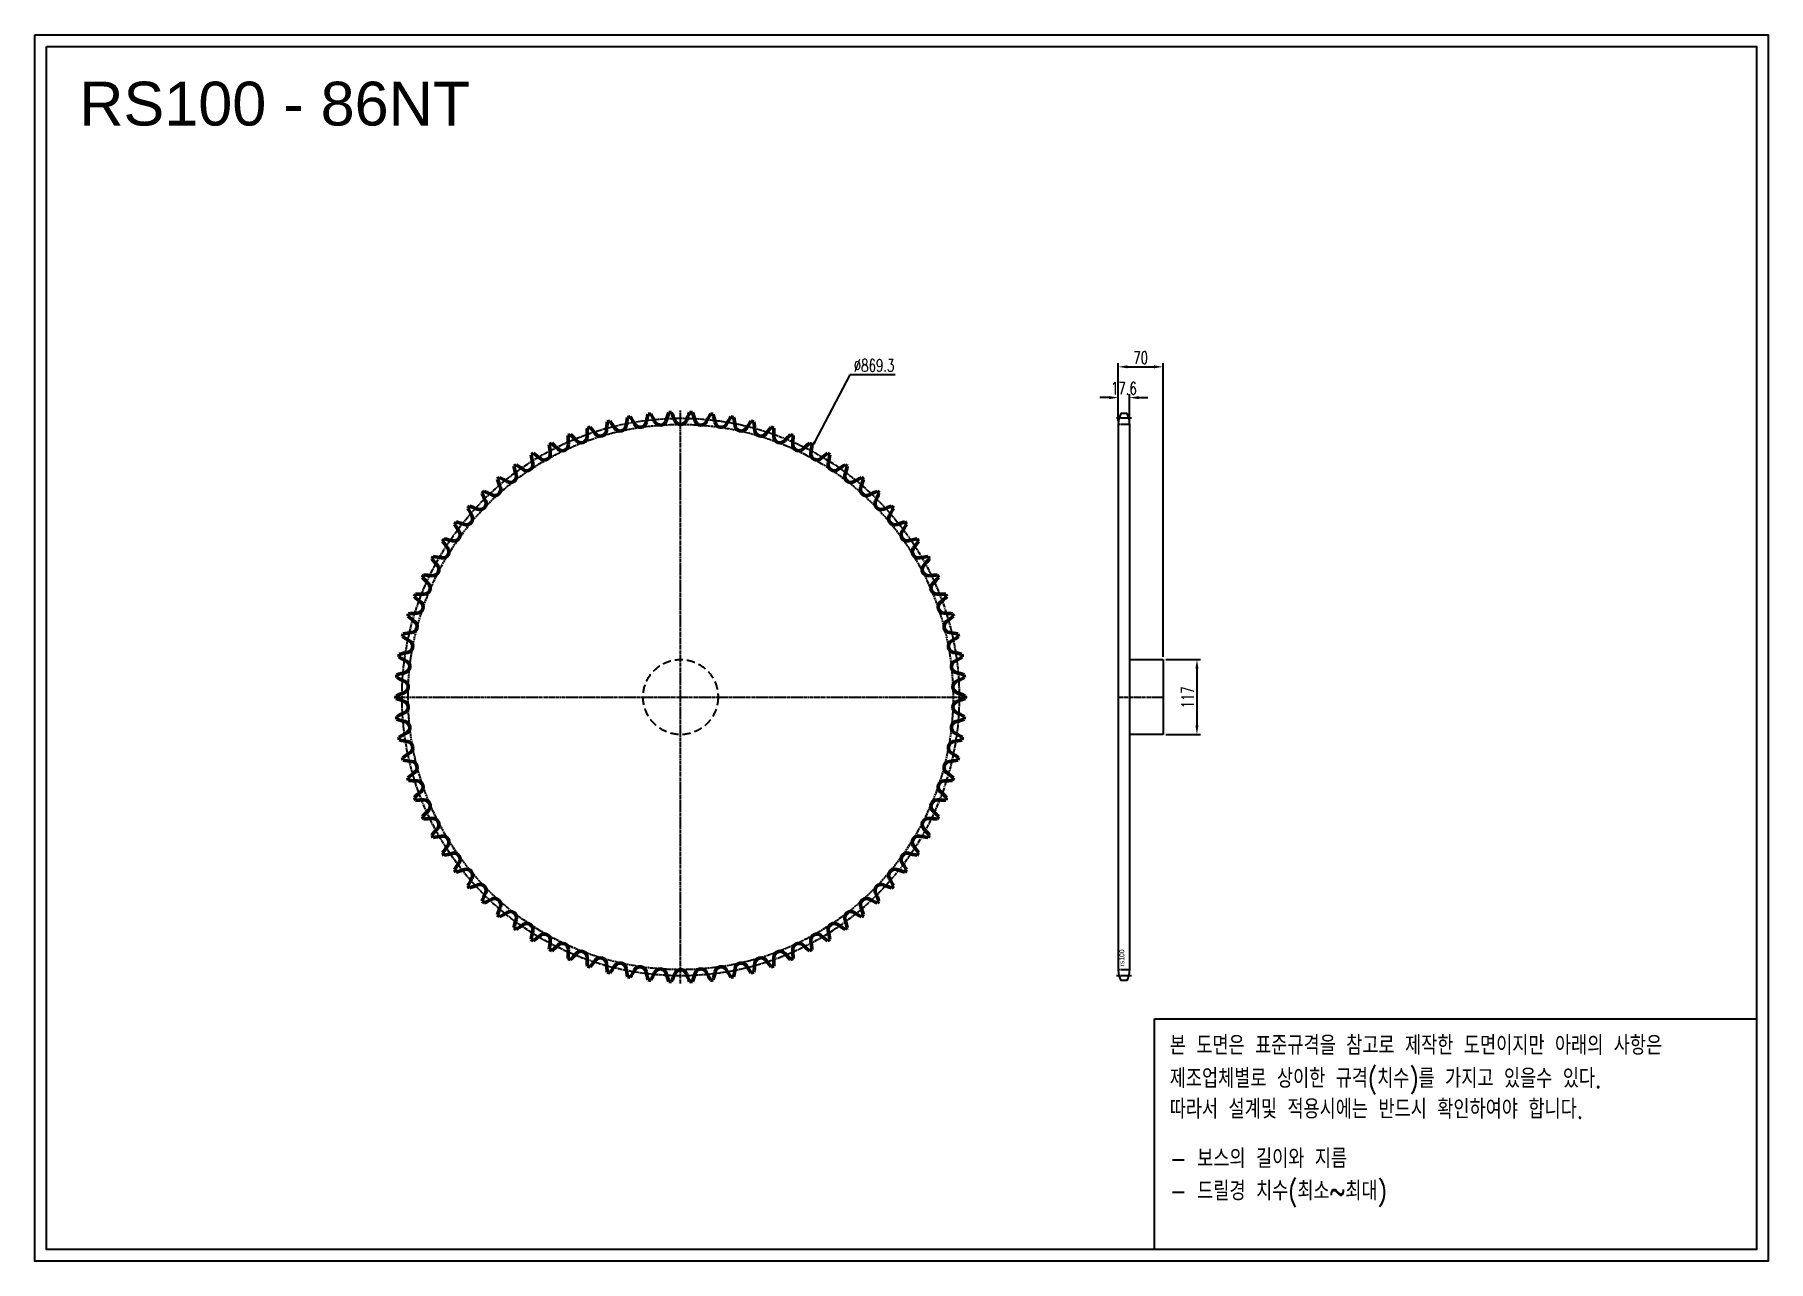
# Model space of a CAD drawing. Header units: millimetres. Extents: x -40 to 2665, y 26557 to 28469.
import ezdxf

# ---------------------------------------------------------------- set-up
doc = ezdxf.new("R2010")
doc.units = ezdxf.units.MM
for name, pattern in [('AM_ISO02W050', [7.5, 6, -1.5]), ('AM_ISO02W050x2', [3.75, 3, -0.75]), ('AM_ISO08W050', [18, 12, -1.5, 3, -1.5]), ('AM_ISO08W050x2', [9, 6, -0.75, 1.5, -0.75]), ('HIDDEN', [9.525, 6.35, -3.175])]:
    doc.linetypes.add(name, pattern=pattern)
for name, color, linetype, lineweight in [('AM_0N', 7, 'Continuous', 50), ('AM_3N', 6, 'AM_ISO02W050', 25), ('AM_7', 4, 'AM_ISO08W050', 25), ('AM_7N', 4, 'AM_ISO08W050', 25)]:
    doc.layers.add(name, color=color, linetype=linetype, lineweight=lineweight)
doc.layers.add('HL', color=2, linetype='HIDDEN')
doc.layers.add('S-DIM', color=7, linetype='Continuous')
doc.styles.add('HAN', font='ROMANS.shx', dxfattribs={"width": 0.7, "bigfont": 'whgtxt.shx'})
doc.styles.add('HSG', font='SIMPLEX.shx', dxfattribs={"width": 0.7, "bigfont": 'HSG.shx'})
doc.styles.get("Standard").update_dxf_attribs({"font": 'arial.ttf'})
doc.dimstyles.new('APP32', dxfattribs={"dimscale": 8, "dimtxt": 2.4, "dimasz": 1.8, "dimexe": 0.7, "dimexo": 0.5, "dimgap": 0.6, "dimtad": 1, "dimtoh": 1, "dimdec": 1, "dimrnd": 0.01, "dimzin": 9, "dimdsep": 46, "dimtxsty": 'HSG', "dimcen": 0, "dimclrd": 1, "dimclre": 1, "dimclrt": 256, "dimazin": 2, "dimtp": 1, "dimtm": 1, "dimtfac": 0.5, "dimtdec": 1, "dimtofl": 0, "dimtmove": 0, "dimatfit": 3, "dimfxl": 0, "dimtvp": 1, "dimtolj": 2, "dimlwd": -1, "dimlwe": -1, "dimarcsym": 0})

# ---------------------------------------------------------------- blocks, each defined once
blk = doc.blocks.new('*D1')
at = {"layer": 'Defpoints', "color": 0, "transparency": 16777216}
for p in [(1720.8, 27494.9), (1720.8, 27377.9), (1773.6, 27377.9)]:
    blk.add_point(p, dxfattribs=at)
at = {"layer": 'S-DIM', "color": 1, "transparency": 16777216}
for p, q in [((1724.8, 27494.9), (1779.2, 27494.9)), ((1773.6, 27480.5), (1773.6, 27392.3)), ((1724.8, 27377.9), (1779.2, 27377.9))]:
    blk.add_line(p, q, dxfattribs=at)
for points in [[(1771.2, 27480.5), (1776, 27480.5), (1773.6, 27494.9)], [(1771.2, 27392.3), (1776, 27392.3), (1773.6, 27377.9)]]:
    blk.add_solid(points, dxfattribs=at)
at = {"layer": 'S-DIM', "transparency": 16777216, "insert": (1759.2, 27436), "char_height": 19.2, "attachment_point": 5, "rotation": 90, "style": 'HSG'}
blk.add_mtext('\\A2;117', dxfattribs=at)
blk = doc.blocks.new('*D2')
at = {"layer": 'Defpoints', "color": 0, "transparency": 16777216}
for p in [(1668.4, 27903.3), (1650.8, 27862.4), (1668.4, 27862.4)]:
    blk.add_point(p, dxfattribs=at)
at = {"layer": 'S-DIM', "color": 1, "transparency": 16777216}
for p, q in [((1636.4, 27903.3), (1622, 27903.3)), ((1650.8, 27866.4), (1650.8, 27908.9)), ((1668.4, 27866.4), (1668.4, 27908.9)), ((1682.8, 27903.3), (1697.2, 27903.3))]:
    blk.add_line(p, q, dxfattribs=at)
for points in [[(1636.4, 27905.7), (1636.4, 27900.9), (1650.8, 27903.3)], [(1682.8, 27905.7), (1682.8, 27900.9), (1668.4, 27903.3)]]:
    blk.add_solid(points, dxfattribs=at)
at = {"layer": 'S-DIM', "transparency": 16777216, "insert": (1659.6, 27917.7), "char_height": 19.2, "attachment_point": 5, "style": 'HSG'}
blk.add_mtext('\\A2;17.6', dxfattribs=at)
blk = doc.blocks.new('*D3')
at = {"layer": 'Defpoints', "color": 0, "transparency": 16777216}
for p in [(1720.8, 27951.3), (1650.8, 27862.4), (1720.8, 27494.9)]:
    blk.add_point(p, dxfattribs=at)
at = {"layer": 'S-DIM', "color": 1, "transparency": 16777216}
for p, q in [((1650.8, 27866.4), (1650.8, 27956.9)), ((1665.2, 27951.3), (1706.4, 27951.3)), ((1720.8, 27498.9), (1720.8, 27956.9))]:
    blk.add_line(p, q, dxfattribs=at)
for points in [[(1665.2, 27953.7), (1665.2, 27948.9), (1650.8, 27951.3)], [(1706.4, 27953.7), (1706.4, 27948.9), (1720.8, 27951.3)]]:
    blk.add_solid(points, dxfattribs=at)
at = {"layer": 'S-DIM', "transparency": 16777216, "insert": (1685.8, 27965.7), "char_height": 19.2, "attachment_point": 5, "style": 'HSG'}
blk.add_mtext('\\A2;70', dxfattribs=at)
blk = doc.blocks.new('notice1')
at = {"color": 4}
blk.add_lwpolyline([(-22142.12, 1735.9), (-22053.8, 1735.9), (-22053.8, 1702.07), (-22142.12, 1702.07)], close=True, dxfattribs=at)
at = {"color": 4, "style": 'HAN', "width": 0.8}
for s, p in [('본 도면은 표준규격을 참고로 제작한 도면이지만 아래의 사항은', (-22139.9, 1730.62)), ('제조업체별로 상이한 규격(치수)를 가지고 있을수 있다.', (-22139.9, 1725.78)), ('따라서 설계및 적용시에는 반드시 확인하여야 합니다.', (-22139.9, 1721.28)), ('- 보스의 길이와 지름', (-22139.9, 1714.03)), ('- 드릴경 치수(최소~최대)', (-22139.9, 1709.27))]:
    blk.add_text(s, height=2.7949, dxfattribs=at).set_placement(p)

msp = doc.modelspace()

# ---------------------------------------------------------------- linework, layer by layer
for p, q in [((1650.85, 27862.44), (1650.85, 27010.42)), ((1664.47, 27878.34), (1654.82, 27878.34)), ((1668.45, 27862.44), (1668.45, 27010.42)), ((1668.45, 27494.93), (1720.85, 27494.93)), ((1720.85, 27494.93), (1720.85, 27377.93)), ((1720.85, 27377.93), (1668.45, 27377.93)), ((1664.47, 26994.52), (1654.82, 26994.52))]:
    msp.add_line(p, q)
for points in [[(-39.89, 28469.2), (2665.1, 28469.2), (2665.1, 26556.58), (-39.89, 26556.58)], [(-21.68, 28450.99), (2646.89, 28450.99), (2646.89, 26574.8), (-21.68, 26574.8)]]:
    msp.add_lwpolyline(points, close=True)
for centre, start, end in [((1684.65, 27862.44), 151.93881, 180), ((1634.65, 27862.44), 0, 28.06119), ((1684.65, 27010.42), 180, 208.06119), ((1634.65, 27010.42), 331.93881, 0)]:
    msp.add_arc(centre, 33.8, start, end)
at = {"layer": 'AM_0N'}
for centre, radius, start, end in [((1053, 27838.87), 201.17, 172.43398, 176.22093), ((967.92, 27436.43), 443.9, 104.37567, 104.92666), ((696.77, 27745.74), 201.17, 33.0814, 36.86834), ((1082.15, 27831.58), 201.17, 168.24794, 172.03488), ((967.92, 27436.43), 443.9, 100.18962, 100.74061), ((720.08, 27764.71), 201.17, 28.89535, 32.6823), ((904.62, 27866.56), 9.62, 208.89535, 347.84884), ((1110.69, 27822.19), 201.17, 164.06189, 167.84884), ((967.92, 27436.43), 443.9, 96.00357, 96.55457), ((744.7, 27781.92), 201.17, 24.7093, 28.49625), ((936.19, 27870.04), 9.62, 204.7093, 343.66279), ((1138.47, 27810.74), 201.17, 159.87584, 163.66279), ((967.92, 27436.43), 443.9, 91.81753, 92.36852), ((770.51, 27797.3), 201.17, 20.52326, 24.3102), ((967.92, 27871.19), 9.62, 200.52326, 339.47674), ((1165.33, 27797.3), 201.17, 155.6898, 159.47674), ((967.92, 27436.43), 443.9, 87.63148, 88.18247), ((797.38, 27810.74), 201.17, 16.33721, 20.12416), ((999.66, 27870.04), 9.62, 196.33721, 335.2907), ((1191.15, 27781.92), 201.17, 151.50375, 155.2907), ((967.92, 27436.43), 443.9, 83.44543, 83.99643), ((825.16, 27822.19), 201.17, 12.15116, 15.93811), ((1031.23, 27866.56), 9.62, 192.15116, 331.10465), ((1215.77, 27764.71), 201.17, 147.3177, 151.10465), ((967.92, 27436.43), 443.9, 79.25939, 79.81038), ((853.7, 27831.58), 201.17, 7.96512, 11.75206), ((1239.07, 27745.74), 201.17, 143.13166, 146.9186), ((967.92, 27436.43), 443.9, 75.07334, 75.62433), ((882.85, 27838.87), 201.17, 3.77907, 7.56602), ((967.92, 27436.43), 443.9, 112.74776, 113.29875), ((993.5, 27846.97), 201.17, 180.80608, 184.59302), ((654.63, 27702.96), 201.17, 41.45349, 45.24044), ((812.61, 27842.51), 9.62, 221.45349, 0.40698), ((1023.4, 27844), 201.17, 176.62003, 180.40698), ((967.92, 27436.43), 443.9, 108.56171, 109.11271), ((674.92, 27725.12), 201.17, 37.26744, 41.05439), ((842.67, 27852.76), 9.62, 217.26744, 356.22093), ((873.39, 27860.79), 9.62, 213.0814, 352.03488), ((1062.45, 27860.79), 9.62, 187.96512, 326.9186), ((1093.18, 27852.76), 9.62, 183.77907, 322.73256), ((1260.93, 27725.12), 201.17, 138.94561, 142.73256), ((967.92, 27436.43), 443.9, 70.88729, 71.43829), ((912.45, 27844), 201.17, 359.59302, 3.37997), ((1123.23, 27842.51), 9.62, 179.59302, 318.54651), ((1281.22, 27702.96), 201.17, 134.75956, 138.54651), ((967.92, 27436.43), 443.9, 66.70125, 67.25224), ((942.35, 27846.97), 201.17, 355.40698, 359.19392), ((967.92, 27436.43), 443.9, 121.11985, 121.67085), ((933.45, 27846.32), 201.17, 189.17817, 192.96512), ((619.16, 27654.51), 201.17, 49.82558, 53.61253), ((755.14, 27815.57), 9.62, 229.82558, 8.77907), ((967.92, 27436.43), 443.9, 116.9338, 117.4848), ((963.46, 27847.74), 201.17, 184.99212, 188.77907), ((636.01, 27679.38), 201.17, 45.63953, 49.42648), ((783.38, 27830.09), 9.62, 225.63953, 4.59302), ((1152.46, 27830.09), 9.62, 175.40698, 314.36047), ((1299.84, 27679.38), 201.17, 130.57352, 134.36047), ((967.92, 27436.43), 443.9, 62.5152, 63.0662), ((1180.71, 27815.57), 9.62, 171.22093, 310.17442), ((972.39, 27847.74), 201.17, 351.22093, 355.00788), ((1316.69, 27654.51), 201.17, 126.38747, 130.17442), ((967.92, 27436.43), 443.9, 58.32915, 58.88015), ((1002.4, 27846.32), 201.17, 347.03488, 350.82183), ((702.21, 27780.54), 9.62, 238.19767, 17.15116), ((967.92, 27436.43), 443.9, 125.3059, 125.85689), ((903.62, 27842.71), 201.17, 193.36422, 197.15116), ((604.17, 27628.47), 201.17, 54.01163, 57.79857), ((728.03, 27799.02), 9.62, 234.01163, 12.96512), ((1207.81, 27799.02), 9.62, 167.03488, 305.98837), ((1331.68, 27628.47), 201.17, 122.20143, 125.98837), ((1233.64, 27780.54), 9.62, 162.84884, 301.80233), ((1032.23, 27842.71), 201.17, 342.84884, 346.63578), ((967.92, 27436.43), 443.9, 54.14311, 54.6941), ((967.92, 27436.43), 443.9, 133.67799, 134.22899), ((845.15, 27829.01), 201.17, 201.73631, 205.52326), ((580.09, 27573.46), 201.17, 62.38372, 66.17067), ((677.8, 27760.23), 9.62, 242.38372, 21.33721), ((967.92, 27436.43), 443.9, 129.49194, 130.04294), ((874.14, 27836.93), 201.17, 197.55026, 201.33721), ((591.12, 27601.4), 201.17, 58.19767, 61.98462), ((1344.72, 27601.4), 201.17, 118.01538, 121.80233), ((1258.05, 27760.23), 9.62, 158.66279, 297.61628), ((1061.71, 27836.93), 201.17, 338.66279, 342.44974), ((967.92, 27436.43), 443.9, 49.95706, 50.50806), ((1355.76, 27573.46), 201.17, 113.82933, 117.61628), ((1090.69, 27829.01), 201.17, 334.47674, 338.26369), ((967.92, 27436.43), 443.9, 45.77101, 46.32201), ((967.92, 27436.43), 443.9, 137.86404, 138.41503), ((816.82, 27819), 201.17, 205.92236, 209.7093), ((571.12, 27544.78), 201.17, 66.56977, 70.35671), ((654.94, 27738.19), 9.62, 246.56977, 25.52326), ((1280.91, 27738.19), 9.62, 154.47674, 293.43023), ((1364.73, 27544.78), 201.17, 109.64329, 113.43023), ((1119.02, 27819), 201.17, 330.2907, 334.07764), ((967.92, 27436.43), 443.9, 41.58497, 42.13596), ((967.92, 27436.43), 443.9, 142.05008, 142.60108), ((789.3, 27806.95), 201.17, 210.1084, 213.89535), ((564.27, 27515.53), 201.17, 70.75581, 74.54276), ((633.74, 27714.54), 9.62, 250.75581, 29.7093), ((1302.1, 27714.54), 9.62, 150.2907, 289.24419), ((1371.58, 27515.53), 201.17, 105.45724, 109.24419), ((1146.55, 27806.95), 201.17, 326.10465, 329.8916), ((967.92, 27436.43), 443.9, 37.39892, 37.94992), ((967.92, 27436.43), 443.9, 146.23613, 146.78713), ((762.73, 27792.93), 201.17, 214.29445, 218.0814), ((559.57, 27485.85), 201.17, 74.94186, 78.72881), ((614.33, 27689.4), 9.62, 254.94186, 33.89535), ((1321.51, 27689.4), 9.62, 146.10465, 285.05814), ((1376.28, 27485.85), 201.17, 101.27119, 105.05814), ((1173.12, 27792.93), 201.17, 321.9186, 325.70555), ((967.92, 27436.43), 443.9, 33.21287, 33.76387), ((967.92, 27436.43), 443.9, 150.42218, 150.97317), ((737.26, 27777), 201.17, 218.48049, 222.26744), ((557.05, 27455.91), 201.17, 79.12791, 82.91485), ((596.81, 27662.92), 9.62, 259.12791, 38.0814), ((1339.04, 27662.92), 9.62, 141.9186, 280.87209), ((1378.79, 27455.91), 201.17, 97.08515, 100.87209), ((1198.59, 27777), 201.17, 317.73256, 321.51951), ((967.92, 27436.43), 443.9, 29.02683, 29.57782), ((967.92, 27436.43), 443.9, 154.60822, 155.15922), ((713.01, 27759.25), 201.17, 222.66654, 226.45349), ((556.73, 27425.87), 201.17, 83.31395, 87.1009), ((581.27, 27635.22), 9.62, 263.31395, 42.26744), ((1354.58, 27635.22), 9.62, 137.73256, 276.68605), ((1379.12, 27425.87), 201.17, 92.8991, 96.68605), ((1222.84, 27759.25), 201.17, 313.54651, 317.33346), ((967.92, 27436.43), 443.9, 24.84078, 25.39178), ((967.92, 27436.43), 443.9, 158.79427, 159.34527), ((690.13, 27739.78), 201.17, 226.85259, 230.63953), ((558.6, 27395.88), 201.17, 87.5, 91.28695), ((567.79, 27606.47), 9.62, 267.5, 46.45349), ((1368.06, 27606.47), 9.62, 133.54651, 272.5), ((1377.25, 27395.88), 201.17, 88.71305, 92.5), ((1245.72, 27739.78), 201.17, 309.36047, 313.14741), ((967.92, 27436.43), 443.9, 20.65473, 21.20573), ((967.92, 27436.43), 443.9, 162.98032, 163.53131), ((562.65, 27366.11), 201.17, 91.68605, 95.47299), ((556.45, 27576.81), 9.62, 271.68605, 50.63953), ((1379.4, 27576.81), 9.62, 129.36047, 268.31395), ((1373.2, 27366.11), 201.17, 84.52701, 88.31395), ((967.92, 27436.43), 443.9, 16.46869, 17.01968), ((668.72, 27718.7), 201.17, 231.03863, 234.82558), ((547.3, 27546.4), 9.62, 275.87209, 54.82558), ((1388.55, 27546.4), 9.62, 125.17442, 264.12791), ((1267.12, 27718.7), 201.17, 305.17442, 308.96137), ((967.92, 27436.43), 443.9, 167.16636, 167.71736), ((648.92, 27696.1), 201.17, 235.22468, 239.01163), ((568.86, 27336.71), 201.17, 95.87209, 99.65904), ((540.39, 27515.4), 9.62, 280.05814, 59.01163), ((1395.46, 27515.4), 9.62, 120.98837, 259.94186), ((1366.99, 27336.71), 201.17, 80.34096, 84.12791), ((1286.93, 27696.1), 201.17, 300.98837, 304.77532), ((967.92, 27436.43), 443.9, 12.28264, 12.83364), ((967.92, 27436.43), 443.9, 171.35241, 171.9034), ((630.81, 27672.12), 201.17, 239.41073, 243.19767), ((577.2, 27307.85), 201.17, 100.05814, 103.84509), ((535.77, 27483.98), 9.62, 284.24419, 63.19767), ((1400.08, 27483.98), 9.62, 116.80233, 255.75581), ((1358.64, 27307.85), 201.17, 76.15491, 79.94186), ((1305.03, 27672.12), 201.17, 296.80233, 300.58927), ((967.92, 27436.43), 443.9, 8.0966, 8.64759), ((967.92, 27436.43), 443.9, 175.53846, 176.08945), ((614.51, 27646.89), 201.17, 243.59677, 247.38372), ((587.63, 27279.67), 201.17, 104.24419, 108.03113), ((533.45, 27452.31), 9.62, 288.43023, 67.38372), ((1402.4, 27452.31), 9.62, 112.61628, 251.56977), ((1348.21, 27279.67), 201.17, 71.96887, 75.75581), ((1321.34, 27646.89), 201.17, 292.61628, 296.40323), ((967.92, 27436.43), 443.9, 3.91055, 4.46154), ((600.09, 27252.33), 201.17, 108.43023, 112.21718), ((967.92, 27436.43), 443.9, 179.7245, 180.2755), ((600.09, 27620.53), 201.17, 247.78282, 251.56977), ((533.45, 27420.55), 9.62, 292.61628, 71.56977), ((1402.4, 27420.55), 9.62, 108.43023, 247.38372), ((1335.76, 27252.33), 201.17, 67.78282, 71.56977), ((1335.76, 27620.53), 201.17, 288.43023, 292.21718), ((967.92, 27436.43), 443.9, 359.7245, 0.2755), ((614.51, 27225.97), 201.17, 112.61628, 116.40323), ((967.92, 27436.43), 443.9, 183.91055, 184.46154), ((587.63, 27593.19), 201.17, 251.96887, 255.75581), ((1348.21, 27593.19), 201.17, 284.24419, 288.03113), ((1321.34, 27225.97), 201.17, 63.59677, 67.38372), ((967.92, 27436.43), 443.9, 355.53846, 356.08945), ((630.81, 27200.74), 201.17, 116.80233, 120.58927), ((535.77, 27388.88), 9.62, 296.80233, 75.75581), ((1400.08, 27388.88), 9.62, 104.24419, 243.19767), ((1305.03, 27200.74), 201.17, 59.41073, 63.19767), ((967.92, 27436.43), 443.9, 188.0966, 188.64759), ((577.2, 27565.01), 201.17, 256.15491, 259.94186), ((648.92, 27176.76), 201.17, 120.98837, 124.77532), ((540.39, 27357.46), 9.62, 300.98837, 79.94186), ((1395.46, 27357.46), 9.62, 100.05814, 239.01163), ((1286.93, 27176.76), 201.17, 55.22468, 59.01163), ((1358.64, 27565.01), 201.17, 280.05814, 283.84509), ((967.92, 27436.43), 443.9, 351.35241, 351.9034), ((967.92, 27436.43), 443.9, 192.28264, 192.83364), ((568.86, 27536.15), 201.17, 260.34096, 264.12791), ((547.3, 27326.46), 9.62, 305.17442, 84.12791), ((1388.55, 27326.46), 9.62, 95.87209, 234.82558), ((1366.99, 27536.15), 201.17, 275.87209, 279.65904), ((967.92, 27436.43), 443.9, 347.16636, 347.71736), ((668.72, 27154.17), 201.17, 125.17442, 128.96137), ((967.92, 27436.43), 443.9, 196.46869, 197.01968), ((562.65, 27506.75), 201.17, 264.52701, 268.31395), ((556.45, 27296.05), 9.62, 309.36047, 88.31395), ((1379.4, 27296.05), 9.62, 91.68605, 230.63953), ((1373.2, 27506.75), 201.17, 271.68605, 275.47299), ((1267.12, 27154.17), 201.17, 51.03863, 54.82558), ((967.92, 27436.43), 443.9, 342.98032, 343.53131), ((690.13, 27133.08), 201.17, 129.36047, 133.14741), ((967.92, 27436.43), 443.9, 200.65473, 201.20573), ((558.6, 27476.98), 201.17, 268.71305, 272.5), ((567.79, 27266.39), 9.62, 313.54651, 92.5), ((1368.06, 27266.39), 9.62, 87.5, 226.45349), ((1377.25, 27476.98), 201.17, 267.5, 271.28695), ((1245.72, 27133.08), 201.17, 46.85259, 50.63953), ((967.92, 27436.43), 443.9, 338.79427, 339.34527), ((713.01, 27113.61), 201.17, 133.54651, 137.33346), ((967.92, 27436.43), 443.9, 204.84078, 205.39178), ((556.73, 27446.99), 201.17, 272.8991, 276.68605), ((581.27, 27237.64), 9.62, 317.73256, 96.68605), ((1354.58, 27237.64), 9.62, 83.31395, 222.26744), ((1379.12, 27446.99), 201.17, 263.31395, 267.1009), ((1222.84, 27113.61), 201.17, 42.66654, 46.45349), ((967.92, 27436.43), 443.9, 334.60822, 335.15922), ((737.26, 27095.86), 201.17, 137.73256, 141.51951), ((967.92, 27436.43), 443.9, 209.02683, 209.57782), ((557.05, 27416.95), 201.17, 277.08515, 280.87209), ((596.81, 27209.94), 9.62, 321.9186, 100.87209), ((1339.04, 27209.94), 9.62, 79.12791, 218.0814), ((1378.79, 27416.95), 201.17, 259.12791, 262.91485), ((1198.59, 27095.86), 201.17, 38.48049, 42.26744), ((967.92, 27436.43), 443.9, 330.42218, 330.97317), ((762.73, 27079.93), 201.17, 141.9186, 145.70555), ((967.92, 27436.43), 443.9, 213.21287, 213.76387), ((559.57, 27387.01), 201.17, 281.27119, 285.05814), ((614.33, 27183.46), 9.62, 326.10465, 105.05814), ((1321.51, 27183.46), 9.62, 74.94186, 213.89535), ((1376.28, 27387.01), 201.17, 254.94186, 258.72881), ((1173.12, 27079.93), 201.17, 34.29445, 38.0814), ((967.92, 27436.43), 443.9, 326.23613, 326.78713), ((789.3, 27065.91), 201.17, 146.10465, 149.8916), ((967.92, 27436.43), 443.9, 217.39892, 217.94992), ((564.27, 27357.33), 201.17, 285.45724, 289.24419), ((633.74, 27158.32), 9.62, 330.2907, 109.24419), ((1302.1, 27158.32), 9.62, 70.75581, 209.7093), ((1371.58, 27357.33), 201.17, 250.75581, 254.54276), ((1146.55, 27065.91), 201.17, 30.1084, 33.89535), ((967.92, 27436.43), 443.9, 322.05008, 322.60108), ((816.82, 27053.86), 201.17, 150.2907, 154.07764), ((967.92, 27436.43), 443.9, 221.58497, 222.13596), ((571.12, 27328.08), 201.17, 289.64329, 293.43023), ((654.94, 27134.67), 9.62, 334.47674, 113.43023), ((1280.91, 27134.67), 9.62, 66.56977, 205.52326), ((1364.73, 27328.08), 201.17, 246.56977, 250.35671), ((1119.02, 27053.86), 201.17, 25.92236, 29.7093), ((967.92, 27436.43), 443.9, 317.86404, 318.41503), ((845.15, 27043.85), 201.17, 154.47674, 158.26369), ((967.92, 27436.43), 443.9, 225.77101, 226.32201), ((580.09, 27299.4), 201.17, 293.82933, 297.61628), ((677.8, 27112.63), 9.62, 338.66279, 117.61628), ((874.14, 27035.93), 201.17, 158.66279, 162.44974), ((1258.05, 27112.63), 9.62, 62.38372, 201.33721), ((1061.71, 27035.93), 201.17, 17.55026, 21.33721), ((1355.76, 27299.4), 201.17, 242.38372, 246.17067), ((1090.69, 27043.85), 201.17, 21.73631, 25.52326), ((967.92, 27436.43), 443.9, 313.67799, 314.22899), ((967.92, 27436.43), 443.9, 229.95706, 230.50806), ((591.12, 27271.46), 201.17, 298.01538, 301.80233), ((702.21, 27092.32), 9.62, 342.84884, 121.80233), ((903.62, 27030.16), 201.17, 162.84884, 166.63578), ((604.17, 27244.39), 201.17, 302.20143, 305.98837), ((728.03, 27073.84), 9.62, 347.03488, 125.98837), ((1207.81, 27073.84), 9.62, 54.01163, 192.96512), ((1331.68, 27244.39), 201.17, 234.01163, 237.79857), ((1233.64, 27092.32), 9.62, 58.19767, 197.15116), ((1032.23, 27030.16), 201.17, 13.36422, 17.15116), ((1344.72, 27271.46), 201.17, 238.19767, 241.98462), ((967.92, 27436.43), 443.9, 309.49194, 310.04294), ((967.92, 27436.43), 443.9, 234.14311, 234.6941), ((933.45, 27026.55), 201.17, 167.03488, 170.82183), ((967.92, 27436.43), 443.9, 238.32915, 238.88015), ((619.16, 27218.35), 201.17, 306.38747, 310.17442), ((755.14, 27057.29), 9.62, 351.22093, 130.17442), ((963.46, 27025.12), 201.17, 171.22093, 175.00788), ((783.38, 27042.77), 9.62, 355.40698, 134.36047), ((1152.46, 27042.77), 9.62, 45.63953, 184.59302), ((1180.71, 27057.29), 9.62, 49.82558, 188.77907), ((972.39, 27025.12), 201.17, 4.99212, 8.77907), ((1316.69, 27218.35), 201.17, 229.82558, 233.61253), ((967.92, 27436.43), 443.9, 301.11985, 301.67085), ((1002.4, 27026.55), 201.17, 9.17817, 12.96512), ((967.92, 27436.43), 443.9, 305.3059, 305.85689), ((967.92, 27436.43), 443.9, 242.5152, 243.0662), ((636.01, 27193.48), 201.17, 310.57352, 314.36047), ((993.5, 27025.89), 201.17, 175.40698, 179.19392), ((967.92, 27436.43), 443.9, 246.70125, 247.25224), ((654.63, 27169.9), 201.17, 314.75956, 318.54651), ((812.61, 27030.35), 9.62, 359.59302, 138.54651), ((1023.4, 27028.86), 201.17, 179.59302, 183.37997), ((674.92, 27147.74), 201.17, 318.94561, 322.73256), ((842.67, 27020.1), 9.62, 3.77907, 142.73256), ((1093.18, 27020.1), 9.62, 37.26744, 176.22093), ((1260.93, 27147.74), 201.17, 217.26744, 221.05439), ((912.45, 27028.86), 201.17, 356.62003, 0.40698), ((1123.23, 27030.35), 9.62, 41.45349, 180.40698), ((1281.22, 27169.9), 201.17, 221.45349, 225.24044), ((967.92, 27436.43), 443.9, 292.74776, 293.29875), ((942.35, 27025.89), 201.17, 0.80608, 4.59302), ((1299.84, 27193.48), 201.17, 225.63953, 229.42648), ((967.92, 27436.43), 443.9, 296.9338, 297.4848), ((967.92, 27436.43), 443.9, 250.88729, 251.43829), ((1053, 27033.99), 201.17, 183.77907, 187.56602), ((967.92, 27436.43), 443.9, 255.07334, 255.62433), ((696.77, 27127.12), 201.17, 323.13166, 326.9186), ((873.39, 27012.07), 9.62, 7.96512, 146.9186), ((1082.15, 27041.28), 201.17, 187.96512, 191.75206), ((967.92, 27436.43), 443.9, 259.25939, 259.81038), ((720.08, 27108.15), 201.17, 327.3177, 331.10465), ((904.62, 27006.3), 9.62, 12.15116, 151.10465), ((1110.69, 27050.67), 201.17, 192.15116, 195.93811), ((744.7, 27090.94), 201.17, 331.50375, 335.2907), ((936.19, 27002.83), 9.62, 16.33721, 155.2907), ((1138.47, 27062.12), 201.17, 196.33721, 200.12416), ((770.51, 27075.57), 201.17, 335.6898, 339.47674), ((967.92, 27001.67), 9.62, 20.52326, 159.47674), ((1165.33, 27075.57), 201.17, 200.52326, 204.3102), ((797.38, 27062.12), 201.17, 339.87584, 343.66279), ((999.66, 27002.83), 9.62, 24.7093, 163.66279), ((1191.15, 27090.94), 201.17, 204.7093, 208.49625), ((825.16, 27050.67), 201.17, 344.06189, 347.84884), ((1031.23, 27006.3), 9.62, 28.89535, 167.84884), ((1215.77, 27108.15), 201.17, 208.89535, 212.6823), ((967.92, 27436.43), 443.9, 280.18962, 280.74061), ((853.7, 27041.28), 201.17, 348.24794, 352.03488), ((1062.45, 27012.07), 9.62, 33.0814, 172.03488), ((1239.07, 27127.12), 201.17, 213.0814, 216.86834), ((967.92, 27436.43), 443.9, 284.37567, 284.92666), ((882.85, 27033.99), 201.17, 352.43398, 356.22093), ((967.92, 27436.43), 443.9, 288.56171, 289.11271), ((967.92, 27436.43), 443.9, 263.44543, 263.99643), ((967.92, 27436.43), 443.9, 267.63148, 268.18247), ((967.92, 27436.43), 443.9, 271.81753, 272.36852), ((967.92, 27436.43), 443.9, 276.00357, 276.55457)]:
    msp.add_arc(centre, radius, start, end, dxfattribs=at)
at = {"layer": 'AM_3N', "linetype": 'AM_ISO02W050x2'}
for p, q in [((1668.45, 27861.57), (1650.85, 27861.57)), ((1668.45, 27011.29), (1650.85, 27011.29))]:
    msp.add_line(p, q, dxfattribs=at)
msp.add_circle((967.92, 27436.43), 425.14, dxfattribs=at)
at = {"layer": 'AM_7', "linetype": 'AM_ISO08W050x2'}
for p, q in [((1671.45, 27871.1), (1647.85, 27871.1)), ((1650.85, 27436.43), (1720.85, 27436.43)), ((1671.45, 27001.76), (1647.85, 27001.76))]:
    msp.add_line(p, q, dxfattribs=at)
msp.add_circle((967.92, 27436.43), 434.67, dxfattribs=at)
at = {"layer": 'AM_7N', "linetype": 'AM_ISO08W050x2'}
for p, q in [((967.92, 26989.53), (967.92, 27883.33)), ((521.02, 27436.43), (1414.83, 27436.43))]:
    msp.add_line(p, q, dxfattribs=at)
at = {"layer": 'HL', "ltscale": 2}
msp.add_circle((967.92, 27436.43), 58.5, dxfattribs=at)
at = {"layer": 'S-DIM', "color": 1}
for p, q in [((1232.05, 27939.02), (1176.83, 27833.95)), ((1302.77, 27939.02), (1232.05, 27939.02))]:
    msp.add_line(p, q, dxfattribs=at)
msp.add_solid([(1174.71, 27835.06), (1178.96, 27832.83), (1170.13, 27821.2)], dxfattribs=at)

# ---------------------------------------------------------------- block references
at = {"xscale": 10.63564472053923, "yscale": 10.63564472053923, "zscale": 10.63564472053923}
msp.add_blockref('notice1', (237203.24, 8472.21), dxfattribs=at)

# ---------------------------------------------------------------- texts
msp.add_text('RS100 - 86NT', height=68.308).set_placement((29.77, 28327.57))
at = {"insert": (1652.68, 27016.41), "char_height": 7.56, "width": 32.5046, "attachment_point": 1, "rotation": 90}
msp.add_mtext('rs100', dxfattribs=at)
at = {"layer": 'S-DIM', "insert": (1269.81, 27953.42), "char_height": 19.2, "attachment_point": 5, "style": 'HSG'}
msp.add_mtext('\\A2;∅869.3', dxfattribs=at)

# ---------------------------------------------------------------- dimensions: what is measured, and where the dimension line sits
at = {"layer": 'S-DIM'}
dim = msp.add_linear_dim(base=(1720.85, 27951.25), p1=(1650.85, 27862.44), p2=(1720.85, 27494.93), dimstyle='APP32', dxfattribs=at)
dim.commit()
dim.dimension.update_dxf_attribs({"geometry": '*D3', "text_midpoint": (1685.85, 27965.65)})
dim = msp.add_linear_dim(base=(1668.45, 27903.25), p1=(1650.85, 27862.44), p2=(1668.45, 27862.44), dimstyle='APP32', dxfattribs=at)
dim.commit()
dim.dimension.update_dxf_attribs({"geometry": '*D2', "text_midpoint": (1659.65, 27903.25), "dimtype": 128})
dim = msp.add_linear_dim(base=(1773.58, 27377.93), p1=(1720.85, 27494.93), p2=(1720.85, 27377.93), angle=90, dimstyle='APP32', dxfattribs=at)
dim.commit()
dim.dimension.update_dxf_attribs({"geometry": '*D1', "text_midpoint": (1773.58, 27436.02), "dimtype": 128})

doc.saveas('drawing.dxf')
